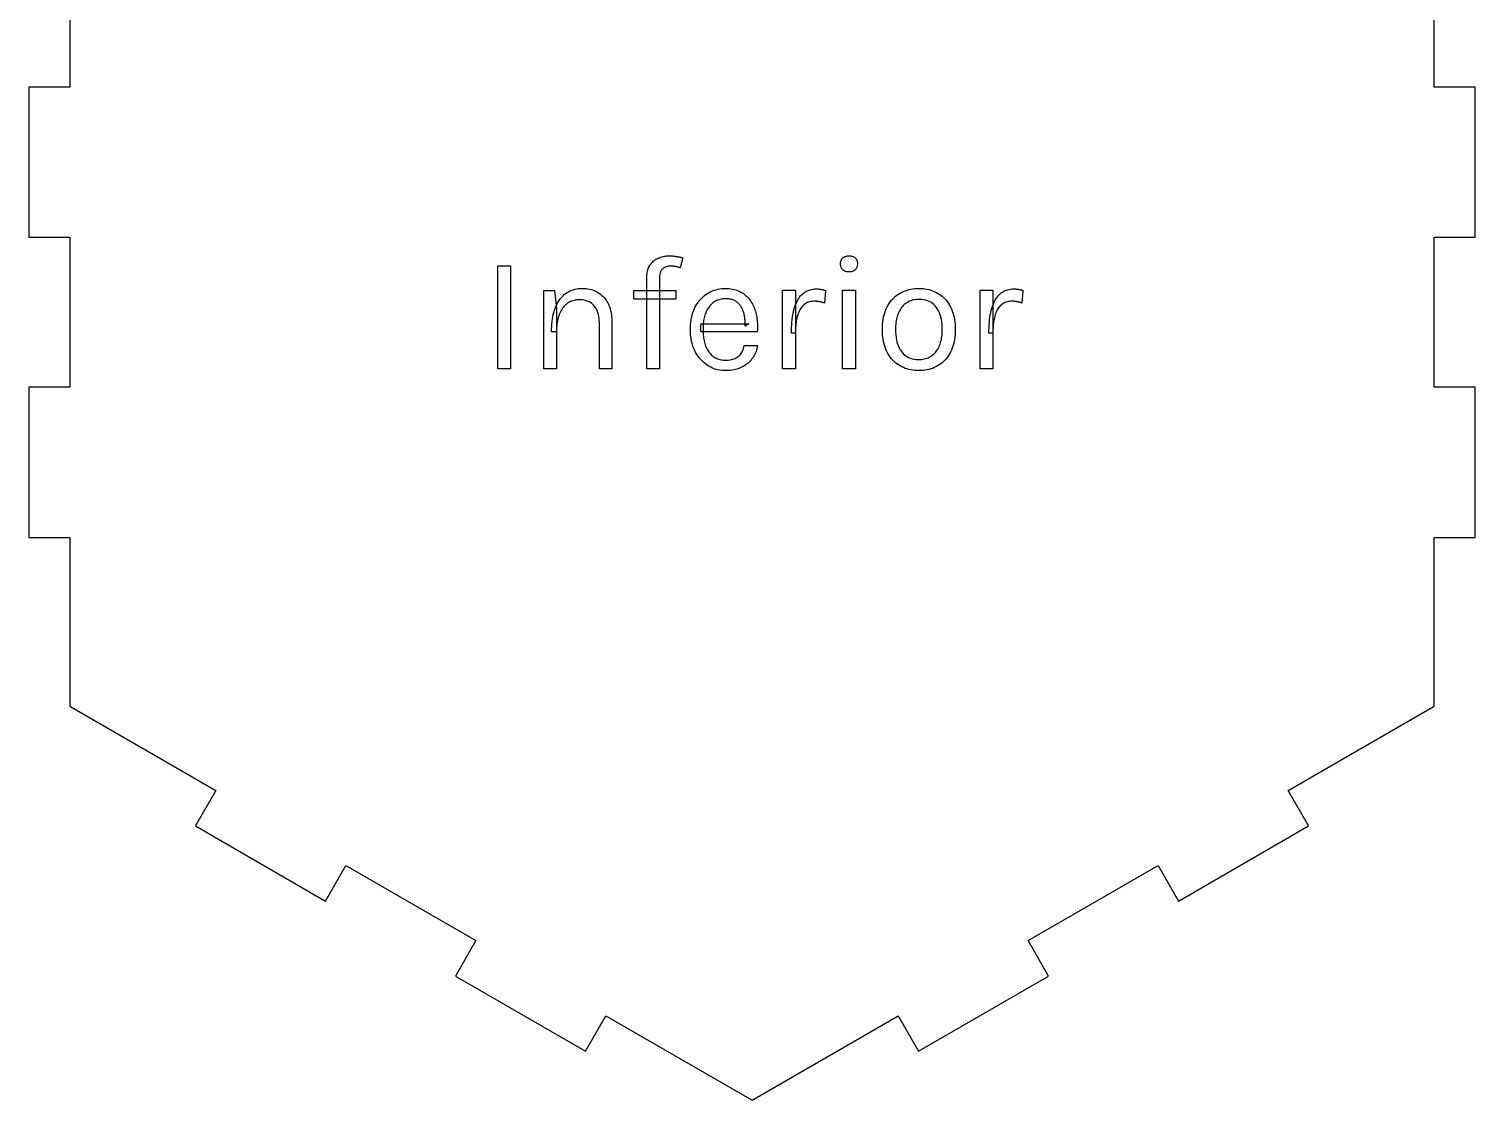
# Model space of a CAD drawing. Header units: millimetres. Extents: x 0 to 174, y 0 to 157.
# Drawn here: x 0 to 106, y 0 to 78.5 of the extents above; entities that cross this region are included whole.
import ezdxf

# ---------------------------------------------------------------- set-up
doc = ezdxf.new("R2010")
doc.units = ezdxf.units.MM
doc.layers.get('0').update_dxf_attribs({"linetype": 'CONTINUOUS'})

msp = doc.modelspace()

# ---------------------------------------------------------------- linework, layer by layer
for p, q in [((3, 86.603), (3, 74.235)), ((103, 74.235), (103, 86.603)), ((3, 74.235), (0, 74.235)), ((0, 74.235), (0, 63.235)), ((106, 74.235), (103, 74.235)), ((106, 63.235), (106, 74.235)), ((0, 63.235), (3, 63.235)), ((3, 63.235), (3, 52.235)), ((103, 52.235), (103, 63.235)), ((103, 63.235), (106, 63.235)), ((45.759, 61.474), (45.82, 61.526)), ((45.82, 61.526), (45.883, 61.574)), ((45.883, 61.574), (45.949, 61.618)), ((45.949, 61.618), (46.019, 61.659)), ((46.019, 61.659), (46.091, 61.695)), ((46.091, 61.695), (46.166, 61.728)), ((46.166, 61.728), (46.242, 61.758)), ((46.242, 61.758), (46.32, 61.784)), ((46.32, 61.784), (46.4, 61.807)), ((46.4, 61.807), (46.482, 61.826)), ((46.482, 61.826), (46.565, 61.842)), ((46.565, 61.842), (46.65, 61.854)), ((46.65, 61.854), (46.737, 61.862)), ((46.737, 61.862), (46.826, 61.868)), ((46.826, 61.868), (46.916, 61.869)), ((46.916, 61.869), (46.916, 61.869)), ((46.916, 61.869), (46.965, 61.869)), ((46.965, 61.869), (47.015, 61.868)), ((47.015, 61.868), (47.064, 61.866)), ((47.064, 61.866), (47.114, 61.864)), ((47.114, 61.864), (47.164, 61.86)), ((47.164, 61.86), (47.214, 61.856)), ((47.214, 61.856), (47.265, 61.852)), ((47.265, 61.852), (47.315, 61.846)), ((47.315, 61.846), (47.366, 61.84)), ((47.366, 61.84), (47.417, 61.833)), ((47.417, 61.833), (47.468, 61.826)), ((47.468, 61.826), (47.519, 61.818)), ((47.519, 61.818), (47.57, 61.809)), ((47.57, 61.809), (47.621, 61.799)), ((47.621, 61.799), (47.671, 61.788)), ((47.671, 61.788), (47.722, 61.777)), ((47.722, 61.777), (47.773, 61.765)), ((47.924, 61.725), (47.744, 60.981)), ((47.773, 61.765), (47.823, 61.753)), ((47.823, 61.753), (47.874, 61.739)), ((47.874, 61.739), (47.924, 61.725)), ((47.924, 61.725), (47.924, 61.725)), ((59.501, 61.442), (59.513, 61.487)), ((59.513, 61.487), (59.528, 61.53)), ((59.528, 61.53), (59.546, 61.571)), ((59.546, 61.571), (59.568, 61.61)), ((59.568, 61.61), (59.594, 61.647)), ((59.594, 61.647), (59.622, 61.681)), ((59.622, 61.681), (59.654, 61.713)), ((59.654, 61.713), (59.689, 61.743)), ((59.689, 61.743), (59.726, 61.77)), ((59.726, 61.77), (59.766, 61.793)), ((59.766, 61.793), (59.808, 61.813)), ((59.808, 61.813), (59.852, 61.83)), ((59.852, 61.83), (59.899, 61.844)), ((59.899, 61.844), (59.948, 61.855)), ((59.948, 61.855), (60, 61.863)), ((60, 61.863), (60.054, 61.868)), ((60.054, 61.868), (60.11, 61.869)), ((60.11, 61.869), (60.11, 61.869)), ((60.11, 61.869), (60.166, 61.868)), ((60.166, 61.868), (60.22, 61.863)), ((60.22, 61.863), (60.272, 61.855)), ((60.272, 61.855), (60.321, 61.844)), ((60.321, 61.844), (60.368, 61.83)), ((60.368, 61.83), (60.412, 61.813)), ((60.412, 61.813), (60.454, 61.793)), ((60.454, 61.793), (60.494, 61.77)), ((60.494, 61.77), (60.531, 61.743)), ((60.531, 61.743), (60.566, 61.713)), ((60.566, 61.713), (60.598, 61.681)), ((60.598, 61.681), (60.626, 61.647)), ((60.626, 61.647), (60.652, 61.61)), ((60.652, 61.61), (60.674, 61.571)), ((60.674, 61.571), (60.692, 61.53)), ((60.692, 61.53), (60.707, 61.487)), ((60.707, 61.487), (60.719, 61.442)), ((34.37, 53.601), (34.37, 61.137)), ((34.37, 61.137), (35.306, 61.137)), ((35.306, 61.137), (35.306, 53.601)), ((45.286, 60.337), (45.293, 60.445)), ((45.293, 60.445), (45.304, 60.549)), ((45.304, 60.549), (45.319, 60.648)), ((45.319, 60.648), (45.339, 60.744)), ((45.339, 60.744), (45.363, 60.835)), ((45.363, 60.835), (45.391, 60.922)), ((45.391, 60.922), (45.424, 61.005)), ((45.424, 61.005), (45.461, 61.084)), ((45.461, 61.084), (45.503, 61.158)), ((45.503, 61.158), (45.548, 61.229)), ((45.548, 61.229), (45.597, 61.296)), ((45.597, 61.296), (45.648, 61.359)), ((45.648, 61.359), (45.702, 61.419)), ((45.702, 61.419), (45.759, 61.474)), ((46.231, 60.421), (46.225, 60.355)), ((46.24, 60.483), (46.231, 60.421)), ((46.252, 60.542), (46.24, 60.483)), ((46.265, 60.597), (46.252, 60.542)), ((46.282, 60.649), (46.265, 60.597)), ((46.301, 60.697), (46.282, 60.649)), ((46.322, 60.742), (46.301, 60.697)), ((46.346, 60.783), (46.322, 60.742)), ((46.372, 60.822), (46.346, 60.783)), ((46.399, 60.858), (46.372, 60.822)), ((46.428, 60.891), (46.399, 60.858)), ((46.457, 60.922), (46.428, 60.891)), ((46.489, 60.95), (46.457, 60.922)), ((46.521, 60.976), (46.489, 60.95)), ((46.555, 60.999), (46.521, 60.976)), ((46.59, 61.02), (46.555, 60.999)), ((46.626, 61.038), (46.59, 61.02)), ((46.664, 61.053), (46.626, 61.038)), ((46.702, 61.067), (46.664, 61.053)), ((46.741, 61.079), (46.702, 61.067)), ((46.779, 61.09), (46.741, 61.079)), ((46.818, 61.099), (46.779, 61.09)), ((46.856, 61.107), (46.818, 61.099)), ((46.894, 61.114), (46.856, 61.107)), ((46.933, 61.119), (46.894, 61.114)), ((46.971, 61.122), (46.933, 61.119)), ((47.01, 61.125), (46.971, 61.122)), ((47.048, 61.125), (47.01, 61.125)), ((47.081, 61.125), (47.048, 61.125)), ((47.048, 61.125), (47.048, 61.125)), ((47.113, 61.124), (47.081, 61.125)), ((47.147, 61.122), (47.113, 61.124)), ((47.18, 61.12), (47.147, 61.122)), ((47.214, 61.116), (47.18, 61.12)), ((47.248, 61.112), (47.214, 61.116)), ((47.282, 61.108), (47.248, 61.112)), ((47.317, 61.102), (47.282, 61.108)), ((47.352, 61.096), (47.317, 61.102)), ((47.387, 61.089), (47.352, 61.096)), ((47.422, 61.082), (47.387, 61.089)), ((47.458, 61.074), (47.422, 61.082)), ((47.493, 61.065), (47.458, 61.074)), ((47.529, 61.055), (47.493, 61.065)), ((47.565, 61.044), (47.529, 61.055)), ((47.6, 61.033), (47.565, 61.044)), ((47.636, 61.021), (47.6, 61.033)), ((47.672, 61.009), (47.636, 61.021)), ((47.708, 60.995), (47.672, 61.009)), ((47.744, 60.981), (47.708, 60.995)), ((59.486, 61.293), (59.488, 61.345)), ((59.488, 61.24), (59.486, 61.293)), ((59.486, 61.293), (59.486, 61.293)), ((59.488, 61.345), (59.493, 61.395)), ((59.493, 61.19), (59.488, 61.24)), ((59.493, 61.395), (59.501, 61.442)), ((59.501, 61.141), (59.493, 61.19)), ((59.513, 61.094), (59.501, 61.141)), ((59.528, 61.05), (59.513, 61.094)), ((59.546, 61.007), (59.528, 61.05)), ((59.568, 60.967), (59.546, 61.007)), ((59.594, 60.929), (59.568, 60.967)), ((59.622, 60.892), (59.594, 60.929)), ((59.654, 60.858), (59.622, 60.892)), ((59.689, 60.827), (59.654, 60.858)), ((59.726, 60.799), (59.689, 60.827)), ((59.766, 60.774), (59.726, 60.799)), ((59.808, 60.753), (59.766, 60.774)), ((59.852, 60.735), (59.808, 60.753)), ((59.899, 60.72), (59.852, 60.735)), ((59.948, 60.708), (59.899, 60.72)), ((60, 60.7), (59.948, 60.708)), ((60.054, 60.695), (60, 60.7)), ((60.11, 60.693), (60.054, 60.695)), ((60.166, 60.695), (60.11, 60.693)), ((60.11, 60.693), (60.11, 60.693)), ((60.11, 60.693), (60.11, 60.693)), ((60.22, 60.7), (60.166, 60.695)), ((60.272, 60.708), (60.22, 60.7)), ((60.321, 60.72), (60.272, 60.708)), ((60.368, 60.735), (60.321, 60.72)), ((60.412, 60.753), (60.368, 60.735)), ((60.454, 60.774), (60.412, 60.753)), ((60.494, 60.799), (60.454, 60.774)), ((60.531, 60.827), (60.494, 60.799)), ((60.566, 60.858), (60.531, 60.827)), ((60.598, 60.892), (60.566, 60.858)), ((60.626, 60.929), (60.598, 60.892)), ((60.652, 60.967), (60.626, 60.929)), ((60.674, 61.007), (60.652, 60.967)), ((60.692, 61.05), (60.674, 61.007)), ((60.707, 61.094), (60.692, 61.05)), ((60.719, 61.141), (60.707, 61.094)), ((60.719, 61.442), (60.727, 61.395)), ((60.727, 61.19), (60.719, 61.141)), ((60.727, 61.395), (60.732, 61.345)), ((60.732, 61.24), (60.727, 61.19)), ((60.732, 61.345), (60.734, 61.293)), ((60.734, 61.293), (60.732, 61.24)), ((60.734, 61.293), (60.734, 61.293)), ((39.782, 59.346), (39.903, 59.388)), ((39.903, 59.388), (40.028, 59.421)), ((40.028, 59.421), (40.158, 59.448)), ((40.158, 59.448), (40.292, 59.466)), ((40.292, 59.466), (40.431, 59.478)), ((40.431, 59.478), (40.574, 59.481)), ((40.574, 59.481), (40.574, 59.481)), ((40.574, 59.481), (40.708, 59.478)), ((40.708, 59.478), (40.837, 59.469)), ((40.837, 59.469), (40.963, 59.454)), ((40.963, 59.454), (41.085, 59.433)), ((41.085, 59.433), (41.203, 59.406)), ((41.203, 59.406), (41.317, 59.372)), ((41.317, 59.372), (41.428, 59.333)), ((45.284, 60.225), (45.286, 60.337)), ((45.284, 53.601), (45.284, 60.225)), ((46.221, 60.286), (46.22, 60.213)), ((46.22, 60.213), (46.22, 60.213)), ((46.22, 60.213), (46.22, 53.601)), ((46.225, 60.355), (46.221, 60.286)), ((50.233, 59.351), (50.365, 59.391)), ((50.365, 59.391), (50.5, 59.423)), ((50.5, 59.423), (50.639, 59.449)), ((50.639, 59.449), (50.781, 59.467)), ((50.781, 59.467), (50.926, 59.478)), ((50.926, 59.478), (51.074, 59.481)), ((51.074, 59.481), (51.074, 59.481)), ((51.074, 59.481), (51.203, 59.479)), ((51.203, 59.479), (51.328, 59.471)), ((51.328, 59.471), (51.449, 59.458)), ((51.449, 59.458), (51.566, 59.439)), ((51.566, 59.439), (51.68, 59.415)), ((51.68, 59.415), (51.79, 59.386)), ((51.79, 59.386), (51.896, 59.352)), ((57.166, 59.356), (57.267, 59.388)), ((57.267, 59.388), (57.371, 59.413)), ((57.371, 59.413), (57.478, 59.431)), ((57.478, 59.431), (57.589, 59.442)), ((57.589, 59.442), (57.704, 59.445)), ((57.704, 59.445), (57.704, 59.445)), ((57.704, 59.445), (57.742, 59.445)), ((57.742, 59.445), (57.779, 59.444)), ((57.779, 59.444), (57.816, 59.443)), ((57.816, 59.443), (57.852, 59.441)), ((57.852, 59.441), (57.888, 59.439)), ((57.888, 59.439), (57.923, 59.436)), ((57.923, 59.436), (57.957, 59.432)), ((57.957, 59.432), (57.99, 59.428)), ((57.99, 59.428), (58.023, 59.423)), ((58.023, 59.423), (58.055, 59.418)), ((58.055, 59.418), (58.087, 59.413)), ((58.087, 59.413), (58.119, 59.406)), ((58.119, 59.406), (58.151, 59.4)), ((58.151, 59.4), (58.183, 59.392)), ((58.183, 59.392), (58.215, 59.385)), ((58.215, 59.385), (58.247, 59.376)), ((58.247, 59.376), (58.279, 59.367)), ((58.279, 59.367), (58.311, 59.358)), ((64.367, 59.358), (64.503, 59.396)), ((64.503, 59.396), (64.642, 59.427)), ((64.642, 59.427), (64.785, 59.451)), ((64.785, 59.451), (64.931, 59.468)), ((64.931, 59.468), (65.081, 59.478)), ((65.081, 59.478), (65.234, 59.481)), ((65.234, 59.481), (65.234, 59.481)), ((65.234, 59.481), (65.386, 59.478)), ((65.386, 59.478), (65.535, 59.468)), ((65.535, 59.468), (65.68, 59.451)), ((65.68, 59.451), (65.822, 59.427)), ((65.822, 59.427), (65.961, 59.396)), ((65.961, 59.396), (66.096, 59.358)), ((71.638, 59.356), (71.739, 59.388)), ((71.739, 59.388), (71.843, 59.413)), ((71.843, 59.413), (71.95, 59.431)), ((71.95, 59.431), (72.061, 59.442)), ((72.061, 59.442), (72.176, 59.445)), ((72.176, 59.445), (72.176, 59.445)), ((72.176, 59.445), (72.214, 59.445)), ((72.214, 59.445), (72.251, 59.444)), ((72.251, 59.444), (72.288, 59.443)), ((72.288, 59.443), (72.324, 59.441)), ((72.324, 59.441), (72.36, 59.439)), ((72.36, 59.439), (72.395, 59.436)), ((72.395, 59.436), (72.429, 59.432)), ((72.429, 59.432), (72.462, 59.428)), ((72.462, 59.428), (72.495, 59.423)), ((72.495, 59.423), (72.527, 59.418)), ((72.527, 59.418), (72.559, 59.413)), ((72.559, 59.413), (72.591, 59.406)), ((72.591, 59.406), (72.623, 59.4)), ((72.623, 59.4), (72.655, 59.392)), ((72.655, 59.392), (72.687, 59.385)), ((72.687, 59.385), (72.719, 59.376)), ((72.719, 59.376), (72.751, 59.367)), ((72.751, 59.367), (72.783, 59.358)), ((37.73, 53.601), (37.73, 59.337)), ((37.73, 59.337), (38.534, 59.337)), ((38.534, 59.337), (38.666, 58.017)), ((38.685, 58.293), (38.75, 58.418)), ((38.75, 58.418), (38.82, 58.536)), ((38.82, 58.536), (38.895, 58.648)), ((38.895, 58.648), (38.974, 58.753)), ((38.974, 58.753), (39.059, 58.851)), ((39.059, 58.851), (39.148, 58.943)), ((39.148, 58.943), (39.242, 59.028)), ((39.242, 59.028), (39.341, 59.106)), ((39.378, 58.313), (39.308, 58.249)), ((39.341, 59.106), (39.445, 59.178)), ((39.452, 58.371), (39.378, 58.313)), ((39.445, 59.178), (39.553, 59.241)), ((39.529, 58.425), (39.452, 58.371)), ((39.609, 58.473), (39.529, 58.425)), ((39.553, 59.241), (39.665, 59.298)), ((39.691, 58.515), (39.609, 58.473)), ((39.665, 59.298), (39.782, 59.346)), ((39.776, 58.552), (39.691, 58.515)), ((39.864, 58.583), (39.776, 58.552)), ((39.955, 58.608), (39.864, 58.583)), ((40.049, 58.628), (39.955, 58.608)), ((40.145, 58.642), (40.049, 58.628)), ((40.244, 58.651), (40.145, 58.642)), ((40.346, 58.653), (40.244, 58.651)), ((40.479, 58.649), (40.346, 58.653)), ((40.346, 58.653), (40.346, 58.653)), ((40.606, 58.636), (40.479, 58.649)), ((40.727, 58.615), (40.606, 58.636)), ((40.843, 58.585), (40.727, 58.615)), ((40.953, 58.546), (40.843, 58.585)), ((41.057, 58.499), (40.953, 58.546)), ((41.156, 58.443), (41.057, 58.499)), ((41.248, 58.379), (41.156, 58.443)), ((41.336, 58.306), (41.248, 58.379)), ((41.417, 58.224), (41.336, 58.306)), ((41.428, 59.333), (41.534, 59.287)), ((41.534, 59.287), (41.636, 59.236)), ((41.636, 59.236), (41.735, 59.178)), ((41.735, 59.178), (41.829, 59.115)), ((41.829, 59.115), (41.919, 59.047)), ((41.919, 59.047), (42.005, 58.973)), ((42.005, 58.973), (42.085, 58.894)), ((42.085, 58.894), (42.162, 58.81)), ((42.162, 58.81), (42.234, 58.721)), ((42.234, 58.721), (42.301, 58.626)), ((42.301, 58.626), (42.364, 58.527)), ((42.364, 58.527), (42.422, 58.422)), ((42.422, 58.422), (42.476, 58.311)), ((42.476, 58.311), (42.525, 58.196)), ((44.348, 58.689), (44.348, 59.337)), ((44.348, 59.337), (47.408, 59.337)), ((47.408, 58.689), (44.348, 58.689)), ((47.408, 59.337), (47.408, 58.689)), ((47.408, 58.689), (47.408, 58.689)), ((48.888, 58.21), (48.962, 58.336)), ((48.962, 58.336), (49.042, 58.456)), ((49.042, 58.456), (49.127, 58.569)), ((49.127, 58.569), (49.216, 58.677)), ((49.216, 58.677), (49.311, 58.778)), ((49.311, 58.778), (49.41, 58.872)), ((49.41, 58.872), (49.515, 58.961)), ((49.515, 58.961), (49.624, 59.043)), ((49.624, 59.043), (49.739, 59.118)), ((49.739, 59.118), (49.858, 59.187)), ((49.858, 59.187), (49.98, 59.249)), ((50.021, 58.323), (49.956, 58.258)), ((49.98, 59.249), (50.105, 59.303)), ((50.089, 58.385), (50.021, 58.323)), ((50.162, 58.443), (50.089, 58.385)), ((50.105, 59.303), (50.233, 59.351)), ((50.238, 58.497), (50.162, 58.443)), ((50.318, 58.545), (50.238, 58.497)), ((50.401, 58.587), (50.318, 58.545)), ((50.488, 58.624), (50.401, 58.587)), ((50.579, 58.655), (50.488, 58.624)), ((50.673, 58.68), (50.579, 58.655)), ((50.771, 58.7), (50.673, 58.68)), ((50.872, 58.714), (50.771, 58.7)), ((50.977, 58.723), (50.872, 58.714)), ((51.086, 58.725), (50.977, 58.723)), ((51.172, 58.724), (51.086, 58.725)), ((51.086, 58.725), (51.086, 58.725)), ((51.255, 58.718), (51.172, 58.724)), ((51.335, 58.709), (51.255, 58.718)), ((51.411, 58.697), (51.335, 58.709)), ((51.485, 58.68), (51.411, 58.697)), ((51.555, 58.661), (51.485, 58.68)), ((51.623, 58.637), (51.555, 58.661)), ((51.687, 58.61), (51.623, 58.637)), ((51.748, 58.58), (51.687, 58.61)), ((51.806, 58.545), (51.748, 58.58)), ((51.861, 58.508), (51.806, 58.545)), ((51.914, 58.469), (51.861, 58.508)), ((51.896, 59.352), (51.998, 59.312)), ((51.964, 58.427), (51.914, 58.469)), ((52.011, 58.383), (51.964, 58.427)), ((51.998, 59.312), (52.096, 59.268)), ((52.056, 58.336), (52.011, 58.383)), ((52.099, 58.287), (52.056, 58.336)), ((52.096, 59.268), (52.19, 59.217)), ((52.19, 59.217), (52.281, 59.163)), ((52.281, 59.163), (52.368, 59.104)), ((52.368, 59.104), (52.451, 59.042)), ((52.451, 59.042), (52.531, 58.976)), ((52.531, 58.976), (52.607, 58.907)), ((52.607, 58.907), (52.68, 58.834)), ((52.68, 58.834), (52.749, 58.757)), ((52.749, 58.757), (52.814, 58.676)), ((52.814, 58.676), (52.876, 58.591)), ((52.876, 58.591), (52.934, 58.503)), ((52.934, 58.503), (52.989, 58.412)), ((52.989, 58.412), (53.04, 58.319)), ((53.04, 58.319), (53.088, 58.223)), ((55.244, 53.601), (55.244, 59.349)), ((55.244, 59.349), (56.18, 59.349)), ((56.18, 59.349), (56.18, 53.601)), ((56.194, 58.283), (56.246, 58.409)), ((56.246, 58.409), (56.301, 58.528)), ((56.301, 58.528), (56.361, 58.64)), ((56.361, 58.64), (56.424, 58.744)), ((56.424, 58.744), (56.492, 58.841)), ((56.492, 58.841), (56.563, 58.931)), ((56.563, 58.931), (56.638, 59.013)), ((56.638, 59.013), (56.717, 59.088)), ((56.717, 59.088), (56.8, 59.156)), ((56.838, 58.31), (56.774, 58.254)), ((56.8, 59.156), (56.886, 59.217)), ((56.907, 58.359), (56.838, 58.31)), ((56.886, 59.217), (56.976, 59.27)), ((56.979, 58.403), (56.907, 58.359)), ((56.976, 59.27), (57.069, 59.317)), ((57.055, 58.441), (56.979, 58.403)), ((57.135, 58.473), (57.055, 58.441)), ((57.069, 59.317), (57.166, 59.356)), ((57.22, 58.499), (57.135, 58.473)), ((57.308, 58.519), (57.22, 58.499)), ((57.4, 58.534), (57.308, 58.519)), ((57.496, 58.542), (57.4, 58.534)), ((57.596, 58.545), (57.496, 58.542)), ((57.628, 58.545), (57.596, 58.545)), ((57.596, 58.545), (57.596, 58.545)), ((57.66, 58.544), (57.628, 58.545)), ((57.693, 58.542), (57.66, 58.544)), ((57.728, 58.539), (57.693, 58.542)), ((57.762, 58.536), (57.728, 58.539)), ((57.798, 58.531), (57.762, 58.536)), ((57.835, 58.526), (57.798, 58.531)), ((57.872, 58.52), (57.835, 58.526)), ((57.911, 58.514), (57.872, 58.52)), ((57.95, 58.506), (57.911, 58.514)), ((57.989, 58.498), (57.95, 58.506)), ((58.028, 58.49), (57.989, 58.498)), ((58.066, 58.482), (58.028, 58.49)), ((58.104, 58.473), (58.066, 58.482)), ((58.14, 58.464), (58.104, 58.473)), ((58.177, 58.454), (58.14, 58.464)), ((58.212, 58.444), (58.177, 58.454)), ((58.248, 58.434), (58.212, 58.444)), ((58.282, 58.424), (58.248, 58.434)), ((58.316, 58.413), (58.282, 58.424)), ((58.311, 59.358), (58.344, 59.348)), ((58.376, 59.337), (58.316, 58.413)), ((58.344, 59.348), (58.376, 59.337)), ((58.376, 59.337), (58.376, 59.337)), ((59.642, 53.601), (59.642, 59.349)), ((59.642, 59.349), (60.578, 59.349)), ((60.578, 59.349), (60.578, 53.601)), ((62.978, 58.259), (63.055, 58.383)), ((63.055, 58.383), (63.138, 58.5)), ((63.138, 58.5), (63.225, 58.611)), ((63.225, 58.611), (63.318, 58.716)), ((63.318, 58.716), (63.415, 58.813)), ((63.415, 58.813), (63.518, 58.905)), ((63.518, 58.905), (63.626, 58.989)), ((63.626, 58.989), (63.739, 59.068)), ((63.739, 59.068), (63.857, 59.139)), ((63.857, 59.139), (63.979, 59.204)), ((63.979, 59.204), (64.105, 59.262)), ((64.105, 59.262), (64.234, 59.314)), ((64.231, 58.355), (64.16, 58.294)), ((64.307, 58.41), (64.231, 58.355)), ((64.234, 59.314), (64.367, 59.358)), ((64.386, 58.461), (64.307, 58.41)), ((64.469, 58.506), (64.386, 58.461)), ((64.555, 58.547), (64.469, 58.506)), ((64.645, 58.581), (64.555, 58.547)), ((64.738, 58.611), (64.645, 58.581)), ((64.835, 58.635), (64.738, 58.611)), ((64.936, 58.653), (64.835, 58.635)), ((65.039, 58.667), (64.936, 58.653)), ((65.147, 58.675), (65.039, 58.667)), ((65.258, 58.677), (65.147, 58.675)), ((65.422, 58.671), (65.258, 58.677)), ((65.258, 58.677), (65.258, 58.677)), ((65.577, 58.654), (65.422, 58.671)), ((65.725, 58.624), (65.577, 58.654)), ((65.864, 58.583), (65.725, 58.624)), ((65.994, 58.53), (65.864, 58.583)), ((66.117, 58.465), (65.994, 58.53)), ((66.096, 59.358), (66.228, 59.314)), ((66.231, 58.388), (66.117, 58.465)), ((66.228, 59.314), (66.357, 59.262)), ((66.337, 58.299), (66.231, 58.388)), ((66.357, 59.262), (66.483, 59.204)), ((66.483, 59.204), (66.605, 59.139)), ((66.605, 59.139), (66.723, 59.068)), ((66.723, 59.068), (66.836, 58.989)), ((66.836, 58.989), (66.944, 58.905)), ((66.944, 58.905), (67.046, 58.813)), ((67.046, 58.813), (67.143, 58.716)), ((67.143, 58.716), (67.236, 58.611)), ((67.236, 58.611), (67.323, 58.5)), ((67.323, 58.5), (67.405, 58.383)), ((67.405, 58.383), (67.481, 58.259)), ((69.716, 53.601), (69.716, 59.349)), ((69.716, 59.349), (70.652, 59.349)), ((70.652, 59.349), (70.652, 53.601)), ((70.666, 58.283), (70.718, 58.409)), ((70.718, 58.409), (70.773, 58.528)), ((70.773, 58.528), (70.833, 58.64)), ((70.833, 58.64), (70.896, 58.744)), ((70.896, 58.744), (70.964, 58.841)), ((70.964, 58.841), (71.035, 58.931)), ((71.035, 58.931), (71.11, 59.013)), ((71.11, 59.013), (71.189, 59.088)), ((71.189, 59.088), (71.272, 59.156)), ((71.31, 58.31), (71.246, 58.254)), ((71.272, 59.156), (71.358, 59.217)), ((71.379, 58.359), (71.31, 58.31)), ((71.358, 59.217), (71.448, 59.27)), ((71.451, 58.403), (71.379, 58.359)), ((71.448, 59.27), (71.541, 59.317)), ((71.527, 58.441), (71.451, 58.403)), ((71.608, 58.473), (71.527, 58.441)), ((71.541, 59.317), (71.638, 59.356)), ((71.692, 58.499), (71.608, 58.473)), ((71.78, 58.519), (71.692, 58.499)), ((71.872, 58.534), (71.78, 58.519)), ((71.968, 58.542), (71.872, 58.534)), ((72.068, 58.545), (71.968, 58.542)), ((72.1, 58.545), (72.068, 58.545)), ((72.068, 58.545), (72.068, 58.545)), ((72.132, 58.544), (72.1, 58.545)), ((72.165, 58.542), (72.132, 58.544)), ((72.2, 58.539), (72.165, 58.542)), ((72.234, 58.536), (72.2, 58.539)), ((72.27, 58.531), (72.234, 58.536)), ((72.307, 58.526), (72.27, 58.531)), ((72.344, 58.52), (72.307, 58.526)), ((72.383, 58.514), (72.344, 58.52)), ((72.422, 58.506), (72.383, 58.514)), ((72.461, 58.498), (72.422, 58.506)), ((72.5, 58.49), (72.461, 58.498)), ((72.538, 58.482), (72.5, 58.49)), ((72.576, 58.473), (72.538, 58.482)), ((72.612, 58.464), (72.576, 58.473)), ((72.649, 58.454), (72.612, 58.464)), ((72.684, 58.444), (72.649, 58.454)), ((72.72, 58.434), (72.684, 58.444)), ((72.754, 58.424), (72.72, 58.434)), ((72.788, 58.413), (72.754, 58.424)), ((72.783, 59.358), (72.816, 59.348)), ((72.848, 59.337), (72.788, 58.413)), ((72.816, 59.348), (72.848, 59.337)), ((72.848, 59.337), (72.848, 59.337)), ((38.348, 57.068), (38.372, 57.242)), ((38.372, 57.242), (38.401, 57.41)), ((38.401, 57.41), (38.435, 57.572)), ((38.435, 57.572), (38.475, 57.728)), ((38.475, 57.728), (38.52, 57.879)), ((38.52, 57.879), (38.57, 58.023)), ((38.57, 58.023), (38.625, 58.162)), ((38.625, 58.162), (38.685, 58.293)), ((38.666, 58.017), (38.666, 53.601)), ((38.797, 57.346), (38.766, 57.231)), ((38.831, 57.457), (38.797, 57.346)), ((38.87, 57.564), (38.831, 57.457)), ((38.913, 57.667), (38.87, 57.564)), ((38.959, 57.765), (38.913, 57.667)), ((39.008, 57.857), (38.959, 57.765)), ((39.061, 57.945), (39.008, 57.857)), ((39.117, 58.029), (39.061, 57.945)), ((39.177, 58.107), (39.117, 58.029)), ((39.241, 58.18), (39.177, 58.107)), ((39.308, 58.249), (39.241, 58.18)), ((41.492, 58.135), (41.417, 58.224)), ((41.558, 58.037), (41.492, 58.135)), ((41.617, 57.932), (41.558, 58.037)), ((41.669, 57.818), (41.617, 57.932)), ((41.712, 57.697), (41.669, 57.818)), ((41.747, 57.568), (41.712, 57.697)), ((41.775, 57.431), (41.747, 57.568)), ((41.794, 57.286), (41.775, 57.431)), ((41.806, 57.134), (41.794, 57.286)), ((42.525, 58.196), (42.569, 58.077)), ((42.569, 58.077), (42.608, 57.954)), ((42.608, 57.954), (42.641, 57.827)), ((42.641, 57.827), (42.669, 57.695)), ((42.669, 57.695), (42.693, 57.559)), ((42.693, 57.559), (42.711, 57.419)), ((42.711, 57.419), (42.724, 57.275)), ((42.724, 57.275), (42.731, 57.126)), ((48.536, 57.169), (48.566, 57.333)), ((48.566, 57.333), (48.603, 57.493)), ((48.603, 57.493), (48.647, 57.647)), ((48.647, 57.647), (48.697, 57.796)), ((48.697, 57.796), (48.754, 57.939)), ((48.754, 57.939), (48.818, 58.077)), ((48.818, 58.077), (48.888, 58.21)), ((49.485, 57.323), (49.464, 57.225)), ((49.509, 57.42), (49.485, 57.323)), ((49.537, 57.516), (49.509, 57.42)), ((49.569, 57.61), (49.537, 57.516)), ((49.604, 57.702), (49.569, 57.61)), ((49.643, 57.792), (49.604, 57.702)), ((49.686, 57.879), (49.643, 57.792)), ((49.732, 57.962), (49.686, 57.879)), ((49.783, 58.041), (49.732, 57.962)), ((49.836, 58.117), (49.783, 58.041)), ((49.894, 58.189), (49.836, 58.117)), ((49.956, 58.258), (49.894, 58.189)), ((52.139, 58.236), (52.099, 58.287)), ((52.177, 58.182), (52.139, 58.236)), ((52.212, 58.127), (52.177, 58.182)), ((52.244, 58.068), (52.212, 58.127)), ((52.274, 58.008), (52.244, 58.068)), ((52.302, 57.947), (52.274, 58.008)), ((52.329, 57.885), (52.302, 57.947)), ((52.353, 57.822), (52.329, 57.885)), ((52.375, 57.757), (52.353, 57.822)), ((52.396, 57.691), (52.375, 57.757)), ((52.414, 57.625), (52.396, 57.691)), ((52.43, 57.557), (52.414, 57.625)), ((52.445, 57.488), (52.43, 57.557)), ((52.457, 57.417), (52.445, 57.488)), ((52.468, 57.347), (52.457, 57.417)), ((52.477, 57.276), (52.468, 57.347)), ((52.484, 57.205), (52.477, 57.276)), ((53.088, 58.223), (53.132, 58.125)), ((53.132, 58.125), (53.173, 58.024)), ((53.173, 58.024), (53.211, 57.921)), ((53.211, 57.921), (53.245, 57.816)), ((53.245, 57.816), (53.276, 57.708)), ((53.276, 57.708), (53.303, 57.599)), ((53.303, 57.599), (53.327, 57.486)), ((53.327, 57.486), (53.348, 57.373)), ((53.348, 57.373), (53.365, 57.258)), ((53.365, 57.258), (53.379, 57.143)), ((55.944, 57.193), (55.968, 57.371)), ((55.968, 57.371), (55.995, 57.541)), ((55.995, 57.541), (56.026, 57.704)), ((56.026, 57.704), (56.062, 57.86)), ((56.062, 57.86), (56.102, 58.008)), ((56.102, 58.008), (56.146, 58.149)), ((56.146, 58.149), (56.194, 58.283)), ((56.294, 57.328), (56.27, 57.217)), ((56.321, 57.435), (56.294, 57.328)), ((56.351, 57.539), (56.321, 57.435)), ((56.384, 57.637), (56.351, 57.539)), ((56.421, 57.731), (56.384, 57.637)), ((56.461, 57.82), (56.421, 57.731)), ((56.505, 57.904), (56.461, 57.82)), ((56.552, 57.984), (56.505, 57.904)), ((56.602, 58.058), (56.552, 57.984)), ((56.656, 58.128), (56.602, 58.058)), ((56.713, 58.194), (56.656, 58.128)), ((56.774, 58.254), (56.713, 58.194)), ((62.614, 57.21), (62.645, 57.379)), ((62.645, 57.379), (62.683, 57.542)), ((62.683, 57.542), (62.729, 57.698)), ((62.729, 57.698), (62.781, 57.848)), ((62.781, 57.848), (62.84, 57.991)), ((62.84, 57.991), (62.906, 58.128)), ((62.906, 58.128), (62.978, 58.259)), ((63.616, 57.334), (63.59, 57.222)), ((63.647, 57.443), (63.616, 57.334)), ((63.681, 57.547), (63.647, 57.443)), ((63.719, 57.648), (63.681, 57.547)), ((63.761, 57.745), (63.719, 57.648)), ((63.807, 57.837), (63.761, 57.745)), ((63.856, 57.925), (63.807, 57.837)), ((63.91, 58.008), (63.856, 57.925)), ((63.966, 58.086), (63.91, 58.008)), ((64.027, 58.16), (63.966, 58.086)), ((64.092, 58.23), (64.027, 58.16)), ((64.16, 58.294), (64.092, 58.23)), ((66.435, 58.199), (66.337, 58.299)), ((66.524, 58.086), (66.435, 58.199)), ((66.605, 57.964), (66.524, 58.086)), ((66.677, 57.833), (66.605, 57.964)), ((66.741, 57.693), (66.677, 57.833)), ((66.797, 57.544), (66.741, 57.693)), ((66.844, 57.387), (66.797, 57.544)), ((66.882, 57.221), (66.844, 57.387)), ((67.481, 58.259), (67.553, 58.128)), ((67.553, 58.128), (67.619, 57.991)), ((67.619, 57.991), (67.677, 57.848)), ((67.677, 57.848), (67.729, 57.698)), ((67.729, 57.698), (67.774, 57.542)), ((67.774, 57.542), (67.812, 57.379)), ((67.812, 57.379), (67.843, 57.21)), ((70.416, 57.193), (70.44, 57.371)), ((70.44, 57.371), (70.467, 57.541)), ((70.467, 57.541), (70.498, 57.704)), ((70.498, 57.704), (70.534, 57.86)), ((70.534, 57.86), (70.574, 58.008)), ((70.574, 58.008), (70.618, 58.149)), ((70.618, 58.149), (70.666, 58.283)), ((70.766, 57.328), (70.742, 57.217)), ((70.793, 57.435), (70.766, 57.328)), ((70.823, 57.539), (70.793, 57.435)), ((70.856, 57.637), (70.823, 57.539)), ((70.893, 57.731), (70.856, 57.637)), ((70.933, 57.82), (70.893, 57.731)), ((70.977, 57.904), (70.933, 57.82)), ((71.024, 57.984), (70.977, 57.904)), ((71.074, 58.058), (71.024, 57.984)), ((71.128, 58.128), (71.074, 58.058)), ((71.185, 58.194), (71.128, 58.128)), ((71.246, 58.254), (71.185, 58.194)), ((38.306, 56.313), (38.309, 56.511)), ((38.666, 56.313), (38.306, 56.313)), ((38.309, 56.511), (38.317, 56.702)), ((38.317, 56.702), (38.33, 56.888)), ((38.33, 56.888), (38.348, 57.068)), ((38.668, 56.457), (38.666, 56.313)), ((38.666, 56.313), (38.666, 56.313)), ((38.674, 56.596), (38.668, 56.457)), ((38.684, 56.731), (38.674, 56.596)), ((38.699, 56.862), (38.684, 56.731)), ((38.717, 56.989), (38.699, 56.862)), ((38.739, 57.112), (38.717, 56.989)), ((38.766, 57.231), (38.739, 57.112)), ((41.81, 56.973), (41.806, 57.134)), ((41.81, 53.601), (41.81, 56.973)), ((42.731, 57.126), (42.734, 56.973)), ((42.734, 56.973), (42.734, 56.973)), ((42.734, 56.973), (42.734, 53.601)), ((48.482, 56.457), (48.485, 56.643)), ((48.485, 56.283), (48.482, 56.457)), ((48.482, 56.457), (48.482, 56.457)), ((48.485, 56.643), (48.495, 56.824)), ((48.496, 56.113), (48.485, 56.283)), ((48.495, 56.824), (48.512, 56.999)), ((48.512, 56.999), (48.536, 57.169)), ((49.238, 56.313), (49.238, 56.889)), ((49.238, 56.889), (52.772, 56.889)), ((53.39, 56.313), (49.238, 56.313)), ((49.42, 56.815), (49.418, 56.709)), ((49.418, 56.709), (49.418, 56.709)), ((49.418, 56.709), (49.418, 56.325)), ((49.418, 56.325), (49.42, 56.207)), ((49.425, 56.92), (49.42, 56.815)), ((49.42, 56.207), (49.425, 56.09)), ((49.435, 57.023), (49.425, 56.92)), ((49.448, 57.125), (49.435, 57.023)), ((49.464, 57.225), (49.448, 57.125)), ((52.491, 57.134), (52.484, 57.205)), ((52.495, 57.063), (52.491, 57.134)), ((52.498, 56.993), (52.495, 57.063)), ((52.772, 56.889), (52.496, 56.709)), ((52.496, 56.709), (52.499, 56.78)), ((52.5, 56.922), (52.498, 56.993)), ((52.499, 56.78), (52.5, 56.851)), ((52.5, 56.851), (52.5, 56.922)), ((53.379, 57.143), (53.39, 57.027)), ((53.39, 57.027), (53.398, 56.91)), ((53.398, 56.434), (53.39, 56.313)), ((53.39, 56.313), (53.39, 56.313)), ((53.398, 56.91), (53.403, 56.792)), ((53.403, 56.554), (53.398, 56.434)), ((53.403, 56.792), (53.404, 56.673)), ((53.404, 56.673), (53.403, 56.554)), ((55.892, 56.193), (55.894, 56.408)), ((56.18, 56.193), (55.892, 56.193)), ((55.894, 56.408), (55.9, 56.615)), ((55.9, 56.615), (55.911, 56.815)), ((55.911, 56.815), (55.926, 57.008)), ((55.926, 57.008), (55.944, 57.193)), ((56.181, 56.334), (56.18, 56.193)), ((56.18, 56.193), (56.18, 56.193)), ((56.18, 56.193), (56.18, 56.193)), ((56.186, 56.472), (56.181, 56.334)), ((56.193, 56.605), (56.186, 56.472)), ((56.203, 56.735), (56.193, 56.605)), ((56.215, 56.861), (56.203, 56.735)), ((56.231, 56.983), (56.215, 56.861)), ((56.249, 57.102), (56.231, 56.983)), ((56.27, 57.217), (56.249, 57.102)), ((62.558, 56.469), (62.561, 56.664)), ((62.561, 56.276), (62.558, 56.469)), ((62.558, 56.469), (62.558, 56.469)), ((62.561, 56.664), (62.572, 56.853)), ((62.572, 56.088), (62.561, 56.276)), ((62.572, 56.853), (62.589, 57.034)), ((62.589, 57.034), (62.614, 57.21)), ((63.52, 56.604), (63.518, 56.469)), ((63.518, 56.469), (63.518, 56.469)), ((63.518, 56.469), (63.522, 56.271)), ((63.526, 56.735), (63.52, 56.604)), ((63.522, 56.271), (63.535, 56.081)), ((63.536, 56.863), (63.526, 56.735)), ((63.55, 56.986), (63.536, 56.863)), ((63.568, 57.106), (63.55, 56.986)), ((63.59, 57.222), (63.568, 57.106)), ((66.912, 57.046), (66.882, 57.221)), ((66.933, 56.862), (66.912, 57.046)), ((66.932, 56.079), (66.942, 56.206)), ((66.946, 56.67), (66.933, 56.862)), ((66.942, 56.206), (66.948, 56.336)), ((66.95, 56.469), (66.946, 56.67)), ((66.948, 56.336), (66.95, 56.469)), ((66.95, 56.469), (66.95, 56.469)), ((67.843, 57.21), (67.867, 57.034)), ((67.867, 57.034), (67.884, 56.853)), ((67.884, 56.853), (67.895, 56.664)), ((67.895, 56.276), (67.884, 56.088)), ((67.895, 56.664), (67.898, 56.469)), ((67.898, 56.469), (67.895, 56.276)), ((67.898, 56.469), (67.898, 56.469)), ((70.364, 56.193), (70.366, 56.408)), ((70.652, 56.193), (70.364, 56.193)), ((70.366, 56.408), (70.372, 56.615)), ((70.372, 56.615), (70.383, 56.815)), ((70.383, 56.815), (70.398, 57.008)), ((70.398, 57.008), (70.416, 57.193)), ((70.653, 56.334), (70.652, 56.193)), ((70.652, 56.193), (70.652, 56.193)), ((70.652, 56.193), (70.652, 56.193)), ((70.658, 56.472), (70.653, 56.334)), ((70.665, 56.605), (70.658, 56.472)), ((70.675, 56.735), (70.665, 56.605)), ((70.687, 56.861), (70.675, 56.735)), ((70.703, 56.983), (70.687, 56.861)), ((70.721, 57.102), (70.703, 56.983)), ((70.742, 57.217), (70.721, 57.102)), ((48.513, 55.947), (48.496, 56.113)), ((48.536, 55.784), (48.513, 55.947)), ((48.567, 55.626), (48.536, 55.784)), ((48.604, 55.472), (48.567, 55.626)), ((48.648, 55.323), (48.604, 55.472)), ((48.699, 55.177), (48.648, 55.323)), ((48.757, 55.035), (48.699, 55.177)), ((49.425, 56.09), (49.434, 55.977)), ((49.434, 55.977), (49.447, 55.866)), ((49.447, 55.866), (49.464, 55.757)), ((49.464, 55.757), (49.484, 55.651)), ((49.484, 55.651), (49.508, 55.547)), ((49.508, 55.547), (49.535, 55.446)), ((49.535, 55.446), (49.566, 55.347)), ((49.566, 55.347), (49.601, 55.251)), ((49.601, 55.251), (49.639, 55.159)), ((49.639, 55.159), (49.682, 55.07)), ((52.388, 55.092), (52.412, 55.19)), ((52.412, 55.19), (52.43, 55.293)), ((52.43, 55.293), (52.43, 55.293)), ((52.43, 55.293), (53.402, 55.293)), ((53.382, 55.181), (53.357, 55.072)), ((53.402, 55.293), (53.382, 55.181)), ((62.589, 55.907), (62.572, 56.088)), ((62.614, 55.732), (62.589, 55.907)), ((62.645, 55.563), (62.614, 55.732)), ((62.683, 55.401), (62.645, 55.563)), ((62.729, 55.245), (62.683, 55.401)), ((62.781, 55.095), (62.729, 55.245)), ((63.535, 56.081), (63.557, 55.899)), ((63.557, 55.899), (63.587, 55.726)), ((63.587, 55.726), (63.625, 55.561)), ((63.625, 55.561), (63.672, 55.405)), ((63.672, 55.405), (63.728, 55.257)), ((63.728, 55.257), (63.793, 55.118)), ((66.661, 55.112), (66.707, 55.203)), ((66.707, 55.203), (66.749, 55.299)), ((66.749, 55.299), (66.787, 55.4)), ((66.787, 55.4), (66.821, 55.504)), ((66.821, 55.504), (66.852, 55.611)), ((66.852, 55.611), (66.878, 55.723)), ((66.878, 55.723), (66.9, 55.838)), ((66.9, 55.838), (66.918, 55.957)), ((66.918, 55.957), (66.932, 56.079)), ((67.729, 55.245), (67.677, 55.095)), ((67.774, 55.401), (67.729, 55.245)), ((67.812, 55.563), (67.774, 55.401)), ((67.843, 55.732), (67.812, 55.563)), ((67.867, 55.907), (67.843, 55.732)), ((67.884, 56.088), (67.867, 55.907)), ((48.821, 54.897), (48.757, 55.035)), ((48.891, 54.765), (48.821, 54.897)), ((48.966, 54.638), (48.891, 54.765)), ((49.047, 54.517), (48.966, 54.638)), ((49.132, 54.402), (49.047, 54.517)), ((49.221, 54.294), (49.132, 54.402)), ((49.316, 54.191), (49.221, 54.294)), ((49.416, 54.094), (49.316, 54.191)), ((49.521, 54.003), (49.416, 54.094)), ((49.682, 55.07), (49.727, 54.985)), ((49.727, 54.985), (49.777, 54.904)), ((49.777, 54.904), (49.83, 54.827)), ((49.83, 54.827), (49.886, 54.754)), ((49.886, 54.754), (49.947, 54.685)), ((49.947, 54.685), (50.011, 54.62)), ((50.011, 54.62), (50.079, 54.559)), ((50.079, 54.559), (50.15, 54.501)), ((50.15, 54.501), (50.225, 54.449)), ((50.225, 54.449), (50.304, 54.402)), ((50.304, 54.402), (50.387, 54.361)), ((50.387, 54.361), (50.474, 54.325)), ((50.474, 54.325), (50.564, 54.294)), ((50.564, 54.294), (50.658, 54.27)), ((50.658, 54.27), (50.756, 54.25)), ((50.756, 54.25), (50.858, 54.236)), ((50.858, 54.236), (50.964, 54.228)), ((50.964, 54.228), (51.074, 54.225)), ((51.074, 54.225), (51.184, 54.228)), ((51.074, 54.225), (51.074, 54.225)), ((51.184, 54.228), (51.289, 54.236)), ((51.289, 54.236), (51.391, 54.25)), ((51.391, 54.25), (51.489, 54.269)), ((51.489, 54.269), (51.582, 54.293)), ((51.582, 54.293), (51.672, 54.323)), ((51.672, 54.323), (51.758, 54.358)), ((51.758, 54.358), (51.84, 54.398)), ((51.84, 54.398), (51.918, 54.444)), ((51.918, 54.444), (51.992, 54.495)), ((51.992, 54.495), (52.061, 54.552)), ((52.061, 54.552), (52.125, 54.614)), ((52.125, 54.614), (52.183, 54.681)), ((52.183, 54.681), (52.235, 54.753)), ((52.235, 54.753), (52.281, 54.83)), ((52.281, 54.83), (52.322, 54.912)), ((52.322, 54.912), (52.358, 55)), ((52.358, 55), (52.388, 55.092)), ((52.788, 54.083), (52.712, 54.014)), ((52.86, 54.156), (52.788, 54.083)), ((52.929, 54.232), (52.86, 54.156)), ((52.994, 54.312), (52.929, 54.232)), ((53.055, 54.396), (52.994, 54.312)), ((53.112, 54.483), (53.055, 54.396)), ((53.164, 54.573), (53.112, 54.483)), ((53.212, 54.667), (53.164, 54.573)), ((53.255, 54.763), (53.212, 54.667)), ((53.294, 54.863), (53.255, 54.763)), ((53.327, 54.966), (53.294, 54.863)), ((53.357, 55.072), (53.327, 54.966)), ((62.84, 54.951), (62.781, 55.095)), ((62.906, 54.813), (62.84, 54.951)), ((62.978, 54.682), (62.906, 54.813)), ((63.055, 54.558), (62.978, 54.682)), ((63.138, 54.44), (63.055, 54.558)), ((63.225, 54.329), (63.138, 54.44)), ((63.318, 54.224), (63.225, 54.329)), ((63.415, 54.126), (63.318, 54.224)), ((63.518, 54.034), (63.415, 54.126)), ((63.793, 55.118), (63.865, 54.987)), ((63.865, 54.987), (63.947, 54.864)), ((63.947, 54.864), (64.037, 54.752)), ((64.037, 54.752), (64.135, 54.652)), ((64.135, 54.652), (64.241, 54.563)), ((64.241, 54.563), (64.355, 54.486)), ((64.355, 54.486), (64.477, 54.421)), ((64.477, 54.421), (64.608, 54.368)), ((64.608, 54.368), (64.746, 54.327)), ((64.746, 54.327), (64.893, 54.297)), ((64.893, 54.297), (65.047, 54.279)), ((65.047, 54.279), (65.21, 54.273)), ((65.21, 54.273), (65.32, 54.276)), ((65.21, 54.273), (65.21, 54.273)), ((65.21, 54.273), (65.21, 54.273)), ((65.32, 54.276), (65.426, 54.284)), ((65.426, 54.284), (65.53, 54.297)), ((65.53, 54.297), (65.63, 54.316)), ((65.63, 54.316), (65.726, 54.34)), ((65.726, 54.34), (65.819, 54.369)), ((65.819, 54.369), (65.909, 54.404)), ((65.909, 54.404), (65.995, 54.444)), ((65.995, 54.444), (66.078, 54.49)), ((66.078, 54.49), (66.158, 54.54)), ((66.158, 54.54), (66.234, 54.596)), ((66.234, 54.596), (66.306, 54.656)), ((66.306, 54.656), (66.375, 54.721)), ((66.375, 54.721), (66.44, 54.79)), ((66.44, 54.79), (66.501, 54.864)), ((66.501, 54.864), (66.558, 54.942)), ((66.558, 54.942), (66.611, 55.024)), ((66.611, 55.024), (66.661, 55.112)), ((67.046, 54.126), (66.944, 54.034)), ((67.144, 54.224), (67.046, 54.126)), ((67.236, 54.329), (67.144, 54.224)), ((67.323, 54.44), (67.236, 54.329)), ((67.405, 54.558), (67.323, 54.44)), ((67.481, 54.682), (67.405, 54.558)), ((67.553, 54.813), (67.481, 54.682)), ((67.619, 54.951), (67.553, 54.813)), ((67.677, 55.095), (67.619, 54.951)), ((35.306, 53.601), (34.37, 53.601)), ((35.306, 53.601), (35.306, 53.601)), ((38.666, 53.601), (37.73, 53.601)), ((38.666, 53.601), (38.666, 53.601)), ((42.734, 53.601), (41.81, 53.601)), ((42.734, 53.601), (42.734, 53.601)), ((46.22, 53.601), (45.284, 53.601)), ((46.22, 53.601), (46.22, 53.601)), ((49.63, 53.918), (49.521, 54.003)), ((49.745, 53.838), (49.63, 53.918)), ((49.864, 53.766), (49.745, 53.838)), ((49.985, 53.701), (49.864, 53.766)), ((50.11, 53.644), (49.985, 53.701)), ((50.238, 53.595), (50.11, 53.644)), ((50.37, 53.553), (50.238, 53.595)), ((50.504, 53.518), (50.37, 53.553)), ((50.642, 53.492), (50.504, 53.518)), ((50.783, 53.473), (50.642, 53.492)), ((50.927, 53.461), (50.783, 53.473)), ((51.074, 53.457), (50.927, 53.461)), ((51.196, 53.46), (51.074, 53.457)), ((51.074, 53.457), (51.074, 53.457)), ((51.074, 53.457), (51.074, 53.457)), ((51.316, 53.466), (51.196, 53.46)), ((51.433, 53.477), (51.316, 53.466)), ((51.548, 53.493), (51.433, 53.477)), ((51.66, 53.513), (51.548, 53.493)), ((51.77, 53.537), (51.66, 53.513)), ((51.877, 53.566), (51.77, 53.537)), ((51.982, 53.599), (51.877, 53.566)), ((52.084, 53.637), (51.982, 53.599)), ((52.184, 53.679), (52.084, 53.637)), ((52.281, 53.726), (52.184, 53.679)), ((52.374, 53.776), (52.281, 53.726)), ((52.464, 53.83), (52.374, 53.776)), ((52.55, 53.887), (52.464, 53.83)), ((52.633, 53.949), (52.55, 53.887)), ((52.712, 54.014), (52.633, 53.949)), ((56.18, 53.601), (55.244, 53.601)), ((56.18, 53.601), (56.18, 53.601)), ((60.578, 53.601), (59.642, 53.601)), ((60.578, 53.601), (60.578, 53.601)), ((63.626, 53.949), (63.518, 54.034)), ((63.739, 53.871), (63.626, 53.949)), ((63.857, 53.799), (63.739, 53.871)), ((63.979, 53.734), (63.857, 53.799)), ((64.105, 53.676), (63.979, 53.734)), ((64.234, 53.625), (64.105, 53.676)), ((64.367, 53.58), (64.234, 53.625)), ((64.503, 53.543), (64.367, 53.58)), ((64.642, 53.512), (64.503, 53.543)), ((64.785, 53.488), (64.642, 53.512)), ((64.931, 53.471), (64.785, 53.488)), ((65.081, 53.461), (64.931, 53.471)), ((65.234, 53.457), (65.081, 53.461)), ((65.386, 53.461), (65.234, 53.457)), ((65.234, 53.457), (65.234, 53.457)), ((65.234, 53.457), (65.234, 53.457)), ((65.535, 53.471), (65.386, 53.461)), ((65.68, 53.488), (65.535, 53.471)), ((65.822, 53.512), (65.68, 53.488)), ((65.961, 53.543), (65.822, 53.512)), ((66.096, 53.58), (65.961, 53.543)), ((66.228, 53.625), (66.096, 53.58)), ((66.357, 53.676), (66.228, 53.625)), ((66.483, 53.734), (66.357, 53.676)), ((66.605, 53.799), (66.483, 53.734)), ((66.723, 53.871), (66.605, 53.799)), ((66.836, 53.949), (66.723, 53.871)), ((66.944, 54.034), (66.836, 53.949)), ((70.652, 53.601), (69.716, 53.601)), ((70.652, 53.601), (70.652, 53.601)), ((3, 52.235), (0, 52.235)), ((0, 52.235), (0, 41.235)), ((106, 52.235), (103, 52.235)), ((106, 41.235), (106, 52.235)), ((0, 41.235), (3, 41.235)), ((3, 41.235), (3, 28.868)), ((103, 28.868), (103, 41.235)), ((103, 41.235), (106, 41.235)), ((3, 28.868), (13.711, 22.686)), ((92.288, 22.685), (103, 28.868)), ((13.711, 22.686), (12.21, 20.086)), ((93.789, 20.086), (92.288, 22.685)), ((12.21, 20.086), (21.736, 14.586)), ((84.263, 14.586), (93.789, 20.086)), ((21.736, 14.586), (23.236, 17.185)), ((23.236, 17.185), (32.763, 11.685)), ((73.236, 11.685), (82.762, 17.185)), ((82.762, 17.185), (84.263, 14.586)), ((32.763, 11.685), (31.263, 9.086)), ((74.736, 9.086), (73.236, 11.685)), ((31.263, 9.086), (40.789, 3.586)), ((65.21, 3.586), (74.736, 9.086)), ((40.789, 3.586), (42.289, 6.185)), ((42.289, 6.185), (53, 0)), ((53, 0), (63.71, 6.185)), ((63.71, 6.185), (65.21, 3.586))]:
    msp.add_line(p, q)

doc.saveas('drawing.dxf')
